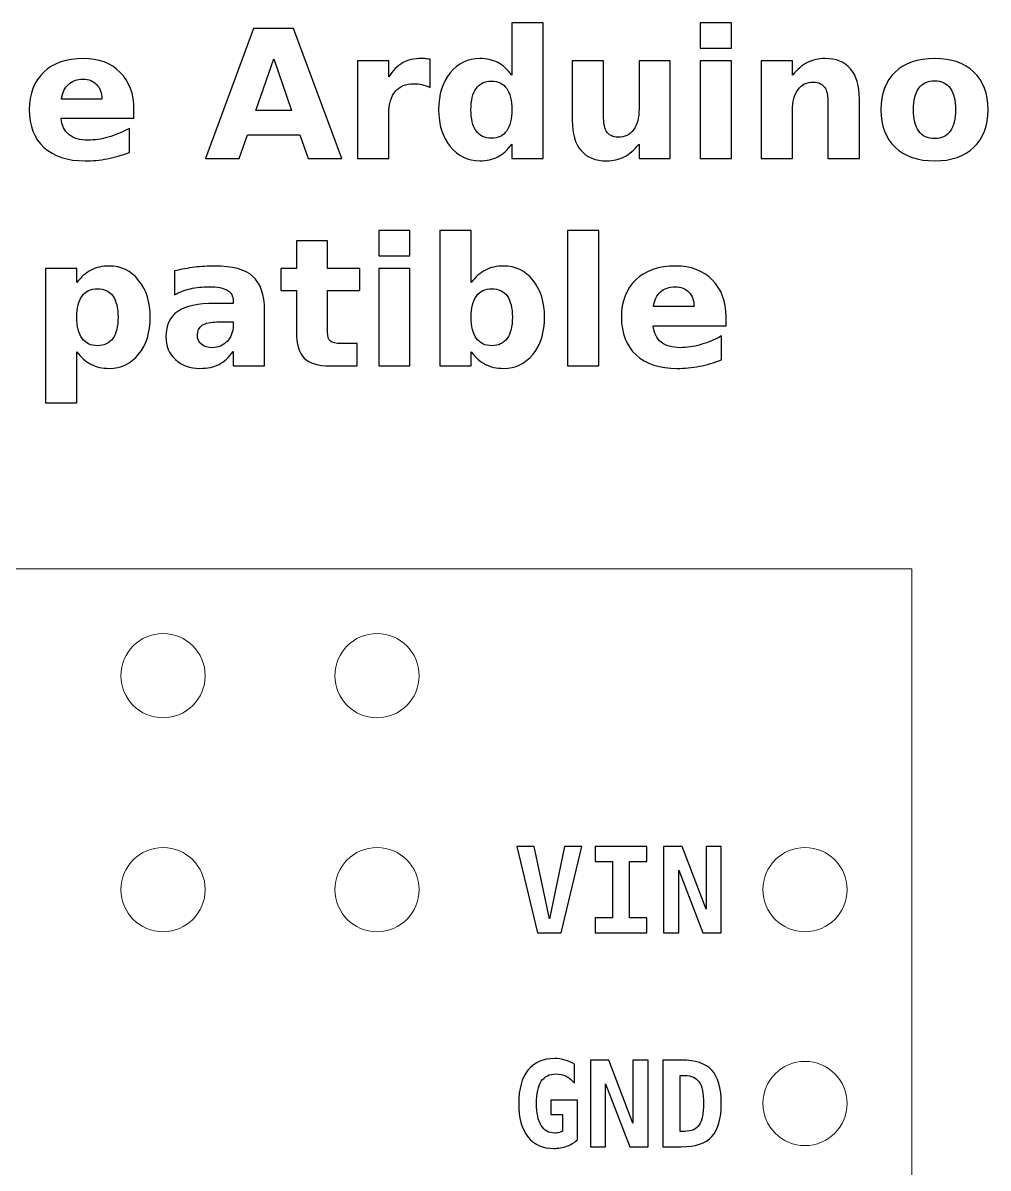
# Model space of a CAD drawing. Header units: centimetres. Extents: x -11.47 to -9.52, y -17.21 to -11.84.
# Drawn here: x -10.666 to -9.521, y -13.203 to -11.843 of the extents above; entities that cross this region are included whole.
import ezdxf

# ---------------------------------------------------------------- set-up
doc = ezdxf.new("R2010")
doc.units = ezdxf.units.CM
doc.header["$MEASUREMENT"] = 0
doc.layers.add('Layer 1', color=7, linetype='Continuous')

msp = doc.modelspace()

# ---------------------------------------------------------------- linework, layer by layer
at = {"layer": 'Layer 1', "color": 250}
for points, knots in [([(-10.08588, -11.90491), (-10.08588, -11.90491), (-10.08588, -11.84286), (-10.08588, -11.84286), (-10.08588, -11.84286), (-10.08588, -11.84286), (-10.04866, -11.84286), (-10.04866, -11.84286), (-10.04866, -11.84286), (-10.04866, -11.84286), (-10.04866, -12.00369), (-10.04866, -12.00369), (-10.04866, -12.00369), (-10.04866, -12.00369), (-10.08588, -12.00369), (-10.08588, -12.00369), (-10.08588, -12.00369), (-10.08588, -12.00369), (-10.08588, -11.98693), (-10.08588, -11.98693), (-10.08588, -11.98693), (-10.09096, -11.99378), (-10.0966, -11.99875), (-10.10271, -12.00193), (-10.10271, -12.00193), (-10.10884, -12.0051), (-10.11594, -12.00669), (-10.12401, -12.00669), (-10.12401, -12.00669), (-10.13827, -12.00669), (-10.14998, -12.00101), (-10.15912, -11.98968), (-10.15912, -11.98968), (-10.16829, -11.97836), (-10.17287, -11.96375), (-10.17287, -11.9459), (-10.17287, -11.9459), (-10.17287, -11.92809), (-10.16829, -11.91348), (-10.15912, -11.90216), (-10.15912, -11.90216), (-10.14998, -11.89083), (-10.13827, -11.88515), (-10.12401, -11.88515), (-10.12401, -11.88515), (-10.11601, -11.88515), (-10.10895, -11.88674), (-10.10278, -11.88995), (-10.10278, -11.88995), (-10.0966, -11.89316), (-10.09096, -11.89814), (-10.08588, -11.90491)], [0, 0, 0, 0, 0.0769231, 0.0769231, 0.0769231, 0.0769231, 0.1538462, 0.1538462, 0.1538462, 0.1538462, 0.2307692, 0.2307692, 0.2307692, 0.2307692, 0.3076923, 0.3076923, 0.3076923, 0.3076923, 0.3846154, 0.3846154, 0.3846154, 0.3846154, 0.4615385, 0.4615385, 0.4615385, 0.4615385, 0.5384615, 0.5384615, 0.5384615, 0.5384615, 0.6153846, 0.6153846, 0.6153846, 0.6153846, 0.6923077, 0.6923077, 0.6923077, 0.6923077, 0.7692308, 0.7692308, 0.7692308, 0.7692308, 0.8461538, 0.8461538, 0.8461538, 0.8461538, 0.9230769, 0.9230769, 0.9230769, 0.9230769, 1, 1, 1, 1]), ([(-9.86243, -11.84286), (-9.86243, -11.84286), (-9.82542, -11.84286), (-9.82542, -11.84286), (-9.82542, -11.84286), (-9.82542, -11.84286), (-9.82542, -11.87305), (-9.82542, -11.87305), (-9.82542, -11.87305), (-9.82542, -11.87305), (-9.86243, -11.87305), (-9.86243, -11.87305), (-9.86243, -11.87305), (-9.86243, -11.87305), (-9.86243, -11.84286), (-9.86243, -11.84286)], [0, 0, 0, 0, 0.25, 0.25, 0.25, 0.25, 0.5, 0.5, 0.5, 0.5, 0.75, 0.75, 0.75, 0.75, 1, 1, 1, 1]), ([(-10.33755, -11.97561), (-10.33755, -11.97561), (-10.39978, -11.97561), (-10.39978, -11.97561), (-10.39978, -11.97561), (-10.39978, -11.97561), (-10.40959, -12.00369), (-10.40959, -12.00369), (-10.40959, -12.00369), (-10.40959, -12.00369), (-10.4496, -12.00369), (-10.4496, -12.00369), (-10.4496, -12.00369), (-10.4496, -12.00369), (-10.39245, -11.84938), (-10.39245, -11.84938), (-10.39245, -11.84938), (-10.39245, -11.84938), (-10.345, -11.84938), (-10.345, -11.84938), (-10.345, -11.84938), (-10.345, -11.84938), (-10.28785, -12.00369), (-10.28785, -12.00369), (-10.28785, -12.00369), (-10.28785, -12.00369), (-10.32785, -12.00369), (-10.32785, -12.00369), (-10.32785, -12.00369), (-10.32785, -12.00369), (-10.33755, -11.97561), (-10.33755, -11.97561)], [0, 0, 0, 0, 0.125, 0.125, 0.125, 0.125, 0.25, 0.25, 0.25, 0.25, 0.375, 0.375, 0.375, 0.375, 0.5, 0.5, 0.5, 0.5, 0.625, 0.625, 0.625, 0.625, 0.75, 0.75, 0.75, 0.75, 0.875, 0.875, 0.875, 0.875, 1, 1, 1, 1]), ([(-10.53455, -11.94552), (-10.53455, -11.94552), (-10.53455, -11.95606), (-10.53455, -11.95606), (-10.53455, -11.95606), (-10.53455, -11.95606), (-10.62106, -11.95606), (-10.62106, -11.95606), (-10.62106, -11.95606), (-10.62017, -11.96474), (-10.61703, -11.97123), (-10.61164, -11.97557), (-10.61164, -11.97557), (-10.60627, -11.97991), (-10.59876, -11.9821), (-10.58913, -11.9821), (-10.58913, -11.9821), (-10.58133, -11.9821), (-10.57336, -11.98094), (-10.56517, -11.97864), (-10.56517, -11.97864), (-10.55703, -11.97631), (-10.54863, -11.97282), (-10.54002, -11.96813), (-10.54002, -11.96813), (-10.54002, -11.96813), (-10.54002, -11.99667), (-10.54002, -11.99667), (-10.54002, -11.99667), (-10.54877, -11.99999), (-10.55752, -12.00246), (-10.56627, -12.00415), (-10.56627, -12.00415), (-10.57502, -12.00584), (-10.58377, -12.00669), (-10.59252, -12.00669), (-10.59252, -12.00669), (-10.61347, -12.00669), (-10.62973, -12.00136), (-10.64134, -11.99071), (-10.64134, -11.99071), (-10.65295, -11.98009), (-10.65877, -11.96513), (-10.65877, -11.9459), (-10.65877, -11.9459), (-10.65877, -11.92703), (-10.65305, -11.91221), (-10.64166, -11.90138), (-10.64166, -11.90138), (-10.63026, -11.89055), (-10.61456, -11.88515), (-10.5946, -11.88515), (-10.5946, -11.88515), (-10.57639, -11.88515), (-10.56186, -11.89062), (-10.55092, -11.90159), (-10.55092, -11.90159), (-10.54002, -11.91257), (-10.53455, -11.92721), (-10.53455, -11.94552)], [0, 0, 0, 0, 0.0666667, 0.0666667, 0.0666667, 0.0666667, 0.1333333, 0.1333333, 0.1333333, 0.1333333, 0.2, 0.2, 0.2, 0.2, 0.2666667, 0.2666667, 0.2666667, 0.2666667, 0.3333333, 0.3333333, 0.3333333, 0.3333333, 0.4, 0.4, 0.4, 0.4, 0.4666667, 0.4666667, 0.4666667, 0.4666667, 0.5333333, 0.5333333, 0.5333333, 0.5333333, 0.6, 0.6, 0.6, 0.6, 0.6666667, 0.6666667, 0.6666667, 0.6666667, 0.7333333, 0.7333333, 0.7333333, 0.7333333, 0.8, 0.8, 0.8, 0.8, 0.8666667, 0.8666667, 0.8666667, 0.8666667, 0.9333333, 0.9333333, 0.9333333, 0.9333333, 1, 1, 1, 1]), ([(-10.38987, -11.94696), (-10.38987, -11.94696), (-10.34757, -11.94696), (-10.34757, -11.94696), (-10.34757, -11.94696), (-10.34757, -11.94696), (-10.36867, -11.88558), (-10.36867, -11.88558), (-10.36867, -11.88558), (-10.36867, -11.88558), (-10.38987, -11.94696), (-10.38987, -11.94696)], [0, 0, 0, 0, 0.3333333, 0.3333333, 0.3333333, 0.3333333, 0.6666667, 0.6666667, 0.6666667, 0.6666667, 1, 1, 1, 1]), ([(-10.183, -11.91948), (-10.18625, -11.91796), (-10.18946, -11.91683), (-10.19267, -11.91613), (-10.19267, -11.91613), (-10.19588, -11.91539), (-10.19909, -11.91504), (-10.20233, -11.91504), (-10.20233, -11.91504), (-10.21186, -11.91504), (-10.21916, -11.91807), (-10.22431, -11.92417), (-10.22431, -11.92417), (-10.22943, -11.93028), (-10.232, -11.93902), (-10.232, -11.95038), (-10.232, -11.95038), (-10.232, -11.95038), (-10.232, -12.00369), (-10.232, -12.00369), (-10.232, -12.00369), (-10.232, -12.00369), (-10.26901, -12.00369), (-10.26901, -12.00369), (-10.26901, -12.00369), (-10.26901, -12.00369), (-10.26901, -11.88794), (-10.26901, -11.88794), (-10.26901, -11.88794), (-10.26901, -11.88794), (-10.232, -11.88794), (-10.232, -11.88794), (-10.232, -11.88794), (-10.232, -11.88794), (-10.232, -11.90696), (-10.232, -11.90696), (-10.232, -11.90696), (-10.22724, -11.89937), (-10.22177, -11.89387), (-10.21563, -11.89038), (-10.21563, -11.89038), (-10.20946, -11.88688), (-10.20205, -11.88515), (-10.19344, -11.88515), (-10.19344, -11.88515), (-10.19221, -11.88515), (-10.19087, -11.88519), (-10.18942, -11.8853), (-10.18942, -11.8853), (-10.18798, -11.8854), (-10.18586, -11.88565), (-10.18311, -11.88597), (-10.18311, -11.88597), (-10.18311, -11.88597), (-10.183, -11.91948), (-10.183, -11.91948)], [0, 0, 0, 0, 0.0714286, 0.0714286, 0.0714286, 0.0714286, 0.1428571, 0.1428571, 0.1428571, 0.1428571, 0.2142857, 0.2142857, 0.2142857, 0.2142857, 0.2857143, 0.2857143, 0.2857143, 0.2857143, 0.3571429, 0.3571429, 0.3571429, 0.3571429, 0.4285714, 0.4285714, 0.4285714, 0.4285714, 0.5, 0.5, 0.5, 0.5, 0.5714286, 0.5714286, 0.5714286, 0.5714286, 0.6428571, 0.6428571, 0.6428571, 0.6428571, 0.7142857, 0.7142857, 0.7142857, 0.7142857, 0.7857143, 0.7857143, 0.7857143, 0.7857143, 0.8571429, 0.8571429, 0.8571429, 0.8571429, 0.9285714, 0.9285714, 0.9285714, 0.9285714, 1, 1, 1, 1]), ([(-10.01433, -11.95864), (-10.01433, -11.95864), (-10.01433, -11.88794), (-10.01433, -11.88794), (-10.01433, -11.88794), (-10.01433, -11.88794), (-9.97712, -11.88794), (-9.97712, -11.88794), (-9.97712, -11.88794), (-9.97712, -11.88794), (-9.97712, -11.89951), (-9.97712, -11.89951), (-9.97712, -11.89951), (-9.97712, -11.90579), (-9.97715, -11.91366), (-9.97722, -11.92311), (-9.97722, -11.92311), (-9.97729, -11.9326), (-9.97733, -11.93892), (-9.97733, -11.94209), (-9.97733, -11.94209), (-9.97733, -11.95141), (-9.97708, -11.95811), (-9.97659, -11.9622), (-9.97659, -11.9622), (-9.97613, -11.96629), (-9.97528, -11.96926), (-9.97412, -11.97113), (-9.97412, -11.97113), (-9.9726, -11.97356), (-9.97062, -11.9754), (-9.96819, -11.9767), (-9.96819, -11.9767), (-9.96572, -11.97801), (-9.96293, -11.97868), (-9.95976, -11.97868), (-9.95976, -11.97868), (-9.95203, -11.97868), (-9.94597, -11.97571), (-9.94156, -11.96979), (-9.94156, -11.96979), (-9.93715, -11.96386), (-9.93496, -11.95564), (-9.93496, -11.94509), (-9.93496, -11.94509), (-9.93496, -11.94509), (-9.93496, -11.88794), (-9.93496, -11.88794), (-9.93496, -11.88794), (-9.93496, -11.88794), (-9.89795, -11.88794), (-9.89795, -11.88794), (-9.89795, -11.88794), (-9.89795, -11.88794), (-9.89795, -12.00369), (-9.89795, -12.00369), (-9.89795, -12.00369), (-9.89795, -12.00369), (-9.93496, -12.00369), (-9.93496, -12.00369), (-9.93496, -12.00369), (-9.93496, -12.00369), (-9.93496, -11.98693), (-9.93496, -11.98693), (-9.93496, -11.98693), (-9.94053, -11.99371), (-9.94646, -11.99868), (-9.95267, -12.00189), (-9.95267, -12.00189), (-9.95891, -12.0051), (-9.96579, -12.00669), (-9.97331, -12.00669), (-9.97331, -12.00669), (-9.98668, -12.00669), (-9.99684, -12.0026), (-10.00386, -11.99438), (-10.00386, -11.99438), (-10.01084, -11.98619), (-10.01433, -11.97427), (-10.01433, -11.95864)], [0, 0, 0, 0, 0.05, 0.05, 0.05, 0.05, 0.1, 0.1, 0.1, 0.1, 0.15, 0.15, 0.15, 0.15, 0.2, 0.2, 0.2, 0.2, 0.25, 0.25, 0.25, 0.25, 0.3, 0.3, 0.3, 0.3, 0.35, 0.35, 0.35, 0.35, 0.4, 0.4, 0.4, 0.4, 0.45, 0.45, 0.45, 0.45, 0.5, 0.5, 0.5, 0.5, 0.55, 0.55, 0.55, 0.55, 0.6, 0.6, 0.6, 0.6, 0.65, 0.65, 0.65, 0.65, 0.7, 0.7, 0.7, 0.7, 0.75, 0.75, 0.75, 0.75, 0.8, 0.8, 0.8, 0.8, 0.85, 0.85, 0.85, 0.85, 0.9, 0.9, 0.9, 0.9, 0.95, 0.95, 0.95, 0.95, 1, 1, 1, 1]), ([(-9.86243, -11.88794), (-9.86243, -11.88794), (-9.82542, -11.88794), (-9.82542, -11.88794), (-9.82542, -11.88794), (-9.82542, -11.88794), (-9.82542, -12.00369), (-9.82542, -12.00369), (-9.82542, -12.00369), (-9.82542, -12.00369), (-9.86243, -12.00369), (-9.86243, -12.00369), (-9.86243, -12.00369), (-9.86243, -12.00369), (-9.86243, -11.88794), (-9.86243, -11.88794)], [0, 0, 0, 0, 0.25, 0.25, 0.25, 0.25, 0.5, 0.5, 0.5, 0.5, 0.75, 0.75, 0.75, 0.75, 1, 1, 1, 1]), ([(-9.67348, -11.9332), (-9.67348, -11.9332), (-9.67348, -12.00369), (-9.67348, -12.00369), (-9.67348, -12.00369), (-9.67348, -12.00369), (-9.7107, -12.00369), (-9.7107, -12.00369), (-9.7107, -12.00369), (-9.7107, -12.00369), (-9.7107, -11.99222), (-9.7107, -11.99222), (-9.7107, -11.99222), (-9.7107, -11.99222), (-9.7107, -11.94975), (-9.7107, -11.94975), (-9.7107, -11.94975), (-9.7107, -11.93977), (-9.71091, -11.93285), (-9.71137, -11.92908), (-9.71137, -11.92908), (-9.71182, -11.9253), (-9.7126, -11.92251), (-9.71369, -11.92072), (-9.71369, -11.92072), (-9.71514, -11.91828), (-9.71712, -11.91641), (-9.71959, -11.91507), (-9.71959, -11.91507), (-9.72205, -11.91373), (-9.72488, -11.91306), (-9.72805, -11.91306), (-9.72805, -11.91306), (-9.73578, -11.91306), (-9.74185, -11.91602), (-9.74626, -11.92199), (-9.74626, -11.92199), (-9.75067, -11.92795), (-9.75285, -11.9362), (-9.75285, -11.94675), (-9.75285, -11.94675), (-9.75285, -11.94675), (-9.75285, -12.00369), (-9.75285, -12.00369), (-9.75285, -12.00369), (-9.75285, -12.00369), (-9.78986, -12.00369), (-9.78986, -12.00369), (-9.78986, -12.00369), (-9.78986, -12.00369), (-9.78986, -11.88794), (-9.78986, -11.88794), (-9.78986, -11.88794), (-9.78986, -11.88794), (-9.75285, -11.88794), (-9.75285, -11.88794), (-9.75285, -11.88794), (-9.75285, -11.88794), (-9.75285, -11.90491), (-9.75285, -11.90491), (-9.75285, -11.90491), (-9.74728, -11.89814), (-9.74135, -11.89316), (-9.73507, -11.88995), (-9.73507, -11.88995), (-9.72879, -11.88674), (-9.72188, -11.88515), (-9.71429, -11.88515), (-9.71429, -11.88515), (-9.70092, -11.88515), (-9.6908, -11.88925), (-9.68385, -11.89747), (-9.68385, -11.89747), (-9.67693, -11.90565), (-9.67348, -11.91758), (-9.67348, -11.9332)], [0, 0, 0, 0, 0.0526316, 0.0526316, 0.0526316, 0.0526316, 0.1052632, 0.1052632, 0.1052632, 0.1052632, 0.1578947, 0.1578947, 0.1578947, 0.1578947, 0.2105263, 0.2105263, 0.2105263, 0.2105263, 0.2631579, 0.2631579, 0.2631579, 0.2631579, 0.3157895, 0.3157895, 0.3157895, 0.3157895, 0.3684211, 0.3684211, 0.3684211, 0.3684211, 0.4210526, 0.4210526, 0.4210526, 0.4210526, 0.4736842, 0.4736842, 0.4736842, 0.4736842, 0.5263158, 0.5263158, 0.5263158, 0.5263158, 0.5789474, 0.5789474, 0.5789474, 0.5789474, 0.6315789, 0.6315789, 0.6315789, 0.6315789, 0.6842105, 0.6842105, 0.6842105, 0.6842105, 0.7368421, 0.7368421, 0.7368421, 0.7368421, 0.7894737, 0.7894737, 0.7894737, 0.7894737, 0.8421053, 0.8421053, 0.8421053, 0.8421053, 0.8947368, 0.8947368, 0.8947368, 0.8947368, 0.9473684, 0.9473684, 0.9473684, 0.9473684, 1, 1, 1, 1]), ([(-9.58412, -11.88515), (-9.56419, -11.88515), (-9.54863, -11.89052), (-9.53745, -11.90128), (-9.53745, -11.90128), (-9.52626, -11.91204), (-9.52065, -11.92689), (-9.52065, -11.9459), (-9.52065, -11.9459), (-9.52065, -11.96495), (-9.52626, -11.97981), (-9.53745, -11.99057), (-9.53745, -11.99057), (-9.54863, -12.00133), (-9.56419, -12.00669), (-9.58412, -12.00669), (-9.58412, -12.00669), (-9.60409, -12.00669), (-9.61972, -12.00133), (-9.63097, -11.99057), (-9.63097, -11.99057), (-9.64222, -11.97981), (-9.64787, -11.96495), (-9.64787, -11.9459), (-9.64787, -11.9459), (-9.64787, -11.92689), (-9.64222, -11.91204), (-9.63097, -11.90128), (-9.63097, -11.90128), (-9.61972, -11.89052), (-9.60409, -11.88515), (-9.58412, -11.88515)], [0, 0, 0, 0, 0.125, 0.125, 0.125, 0.125, 0.25, 0.25, 0.25, 0.25, 0.375, 0.375, 0.375, 0.375, 0.5, 0.5, 0.5, 0.5, 0.625, 0.625, 0.625, 0.625, 0.75, 0.75, 0.75, 0.75, 0.875, 0.875, 0.875, 0.875, 1, 1, 1, 1]), ([(-10.57258, -11.93324), (-10.57258, -11.92618), (-10.57463, -11.92054), (-10.57872, -11.9162), (-10.57872, -11.9162), (-10.58285, -11.9119), (-10.58818, -11.90974), (-10.59481, -11.90974), (-10.59481, -11.90974), (-10.60197, -11.90974), (-10.60779, -11.91175), (-10.61227, -11.91581), (-10.61227, -11.91581), (-10.61675, -11.91983), (-10.61954, -11.92565), (-10.62063, -11.93324), (-10.62063, -11.93324), (-10.62063, -11.93324), (-10.57258, -11.93324), (-10.57258, -11.93324)], [0, 0, 0, 0, 0.2, 0.2, 0.2, 0.2, 0.4, 0.4, 0.4, 0.4, 0.6, 0.6, 0.6, 0.6, 0.8, 0.8, 0.8, 0.8, 1, 1, 1, 1]), ([(-9.58412, -11.91161), (-9.5923, -11.91161), (-9.59855, -11.91454), (-9.60285, -11.92043), (-9.60285, -11.92043), (-9.60716, -11.92632), (-9.60931, -11.93483), (-9.60931, -11.9459), (-9.60931, -11.9459), (-9.60931, -11.95702), (-9.60716, -11.96552), (-9.60285, -11.97141), (-9.60285, -11.97141), (-9.59855, -11.9773), (-9.5923, -11.98023), (-9.58412, -11.98023), (-9.58412, -11.98023), (-9.57604, -11.98023), (-9.5699, -11.9773), (-9.56563, -11.97141), (-9.56563, -11.97141), (-9.56137, -11.96552), (-9.55921, -11.95702), (-9.55921, -11.9459), (-9.55921, -11.9459), (-9.55921, -11.93483), (-9.56137, -11.92632), (-9.56563, -11.92043), (-9.56563, -11.92043), (-9.5699, -11.91454), (-9.57604, -11.91161), (-9.58412, -11.91161)], [0, 0, 0, 0, 0.125, 0.125, 0.125, 0.125, 0.25, 0.25, 0.25, 0.25, 0.375, 0.375, 0.375, 0.375, 0.5, 0.5, 0.5, 0.5, 0.625, 0.625, 0.625, 0.625, 0.75, 0.75, 0.75, 0.75, 0.875, 0.875, 0.875, 0.875, 1, 1, 1, 1]), ([(-10.11026, -11.97981), (-10.10232, -11.97981), (-10.09629, -11.97691), (-10.09212, -11.97113), (-10.09212, -11.97113), (-10.08796, -11.96534), (-10.08588, -11.95695), (-10.08588, -11.9459), (-10.08588, -11.9459), (-10.08588, -11.9349), (-10.08796, -11.9265), (-10.09212, -11.92072), (-10.09212, -11.92072), (-10.09629, -11.91493), (-10.10232, -11.91204), (-10.11026, -11.91204), (-10.11026, -11.91204), (-10.11809, -11.91204), (-10.12412, -11.91493), (-10.12828, -11.92072), (-10.12828, -11.92072), (-10.13245, -11.9265), (-10.13453, -11.9349), (-10.13453, -11.9459), (-10.13453, -11.9459), (-10.13453, -11.95695), (-10.13245, -11.96534), (-10.12828, -11.97113), (-10.12828, -11.97113), (-10.12412, -11.97691), (-10.11809, -11.97981), (-10.11026, -11.97981)], [0, 0, 0, 0, 0.125, 0.125, 0.125, 0.125, 0.25, 0.25, 0.25, 0.25, 0.375, 0.375, 0.375, 0.375, 0.5, 0.5, 0.5, 0.5, 0.625, 0.625, 0.625, 0.625, 0.75, 0.75, 0.75, 0.75, 0.875, 0.875, 0.875, 0.875, 1, 1, 1, 1]), ([(-10.30464, -12.10145), (-10.30464, -12.10145), (-10.30464, -12.13433), (-10.30464, -12.13433), (-10.30464, -12.13433), (-10.30464, -12.13433), (-10.2665, -12.13433), (-10.2665, -12.13433), (-10.2665, -12.13433), (-10.2665, -12.13433), (-10.2665, -12.16079), (-10.2665, -12.16079), (-10.2665, -12.16079), (-10.2665, -12.16079), (-10.30464, -12.16079), (-10.30464, -12.16079), (-10.30464, -12.16079), (-10.30464, -12.16079), (-10.30464, -12.20986), (-10.30464, -12.20986), (-10.30464, -12.20986), (-10.30464, -12.21526), (-10.30358, -12.21889), (-10.30143, -12.22076), (-10.30143, -12.22076), (-10.29931, -12.22267), (-10.29508, -12.22362), (-10.28873, -12.22362), (-10.28873, -12.22362), (-10.28873, -12.22362), (-10.26972, -12.22362), (-10.26972, -12.22362), (-10.26972, -12.22362), (-10.26972, -12.22362), (-10.26972, -12.25008), (-10.26972, -12.25008), (-10.26972, -12.25008), (-10.26972, -12.25008), (-10.30143, -12.25008), (-10.30143, -12.25008), (-10.30143, -12.25008), (-10.31604, -12.25008), (-10.32641, -12.24705), (-10.33251, -12.24094), (-10.33251, -12.24094), (-10.33861, -12.23484), (-10.34165, -12.22447), (-10.34165, -12.20986), (-10.34165, -12.20986), (-10.34165, -12.20986), (-10.34165, -12.16079), (-10.34165, -12.16079), (-10.34165, -12.16079), (-10.34165, -12.16079), (-10.36003, -12.16079), (-10.36003, -12.16079), (-10.36003, -12.16079), (-10.36003, -12.16079), (-10.36003, -12.13433), (-10.36003, -12.13433), (-10.36003, -12.13433), (-10.36003, -12.13433), (-10.34165, -12.13433), (-10.34165, -12.13433), (-10.34165, -12.13433), (-10.34165, -12.13433), (-10.34165, -12.10145), (-10.34165, -12.10145), (-10.34165, -12.10145), (-10.34165, -12.10145), (-10.30464, -12.10145), (-10.30464, -12.10145)], [0, 0, 0, 0, 0.0555556, 0.0555556, 0.0555556, 0.0555556, 0.1111111, 0.1111111, 0.1111111, 0.1111111, 0.1666667, 0.1666667, 0.1666667, 0.1666667, 0.2222222, 0.2222222, 0.2222222, 0.2222222, 0.2777778, 0.2777778, 0.2777778, 0.2777778, 0.3333333, 0.3333333, 0.3333333, 0.3333333, 0.3888889, 0.3888889, 0.3888889, 0.3888889, 0.4444444, 0.4444444, 0.4444444, 0.4444444, 0.5, 0.5, 0.5, 0.5, 0.5555556, 0.5555556, 0.5555556, 0.5555556, 0.6111111, 0.6111111, 0.6111111, 0.6111111, 0.6666667, 0.6666667, 0.6666667, 0.6666667, 0.7222222, 0.7222222, 0.7222222, 0.7222222, 0.7777778, 0.7777778, 0.7777778, 0.7777778, 0.8333333, 0.8333333, 0.8333333, 0.8333333, 0.8888889, 0.8888889, 0.8888889, 0.8888889, 0.9444444, 0.9444444, 0.9444444, 0.9444444, 1, 1, 1, 1]), ([(-10.24389, -12.08925), (-10.24389, -12.08925), (-10.20688, -12.08925), (-10.20688, -12.08925), (-10.20688, -12.08925), (-10.20688, -12.08925), (-10.20688, -12.11944), (-10.20688, -12.11944), (-10.20688, -12.11944), (-10.20688, -12.11944), (-10.24389, -12.11944), (-10.24389, -12.11944), (-10.24389, -12.11944), (-10.24389, -12.11944), (-10.24389, -12.08925), (-10.24389, -12.08925)], [0, 0, 0, 0, 0.25, 0.25, 0.25, 0.25, 0.5, 0.5, 0.5, 0.5, 0.75, 0.75, 0.75, 0.75, 1, 1, 1, 1]), ([(-10.13431, -12.1513), (-10.12923, -12.14453), (-10.12355, -12.13955), (-10.11738, -12.13634), (-10.11738, -12.13634), (-10.11117, -12.13313), (-10.10404, -12.13154), (-10.09597, -12.13154), (-10.09597, -12.13154), (-10.08171, -12.13154), (-10.07, -12.13722), (-10.06086, -12.14855), (-10.06086, -12.14855), (-10.05169, -12.15987), (-10.0471, -12.17448), (-10.0471, -12.19229), (-10.0471, -12.19229), (-10.0471, -12.21014), (-10.05169, -12.22475), (-10.06086, -12.23607), (-10.06086, -12.23607), (-10.07, -12.2474), (-10.08171, -12.25308), (-10.09597, -12.25308), (-10.09597, -12.25308), (-10.10404, -12.25308), (-10.11117, -12.25149), (-10.11738, -12.24828), (-10.11738, -12.24828), (-10.12355, -12.24507), (-10.12923, -12.2401), (-10.13431, -12.23332), (-10.13431, -12.23332), (-10.13431, -12.23332), (-10.13431, -12.25008), (-10.13431, -12.25008), (-10.13431, -12.25008), (-10.13431, -12.25008), (-10.17132, -12.25008), (-10.17132, -12.25008), (-10.17132, -12.25008), (-10.17132, -12.25008), (-10.17132, -12.08925), (-10.17132, -12.08925), (-10.17132, -12.08925), (-10.17132, -12.08925), (-10.13431, -12.08925), (-10.13431, -12.08925), (-10.13431, -12.08925), (-10.13431, -12.08925), (-10.13431, -12.1513), (-10.13431, -12.1513)], [0, 0, 0, 0, 0.0769231, 0.0769231, 0.0769231, 0.0769231, 0.1538462, 0.1538462, 0.1538462, 0.1538462, 0.2307692, 0.2307692, 0.2307692, 0.2307692, 0.3076923, 0.3076923, 0.3076923, 0.3076923, 0.3846154, 0.3846154, 0.3846154, 0.3846154, 0.4615385, 0.4615385, 0.4615385, 0.4615385, 0.5384615, 0.5384615, 0.5384615, 0.5384615, 0.6153846, 0.6153846, 0.6153846, 0.6153846, 0.6923077, 0.6923077, 0.6923077, 0.6923077, 0.7692308, 0.7692308, 0.7692308, 0.7692308, 0.8461538, 0.8461538, 0.8461538, 0.8461538, 0.9230769, 0.9230769, 0.9230769, 0.9230769, 1, 1, 1, 1]), ([(-10.0198, -12.08925), (-10.0198, -12.08925), (-9.98279, -12.08925), (-9.98279, -12.08925), (-9.98279, -12.08925), (-9.98279, -12.08925), (-9.98279, -12.25008), (-9.98279, -12.25008), (-9.98279, -12.25008), (-9.98279, -12.25008), (-10.0198, -12.25008), (-10.0198, -12.25008), (-10.0198, -12.25008), (-10.0198, -12.25008), (-10.0198, -12.08925), (-10.0198, -12.08925)], [0, 0, 0, 0, 0.25, 0.25, 0.25, 0.25, 0.5, 0.5, 0.5, 0.5, 0.75, 0.75, 0.75, 0.75, 1, 1, 1, 1]), ([(-10.60242, -12.23332), (-10.60242, -12.23332), (-10.60242, -12.29411), (-10.60242, -12.29411), (-10.60242, -12.29411), (-10.60242, -12.29411), (-10.63943, -12.29411), (-10.63943, -12.29411), (-10.63943, -12.29411), (-10.63943, -12.29411), (-10.63943, -12.13433), (-10.63943, -12.13433), (-10.63943, -12.13433), (-10.63943, -12.13433), (-10.60242, -12.13433), (-10.60242, -12.13433), (-10.60242, -12.13433), (-10.60242, -12.13433), (-10.60242, -12.1513), (-10.60242, -12.1513), (-10.60242, -12.1513), (-10.59734, -12.14453), (-10.59166, -12.13955), (-10.58549, -12.13634), (-10.58549, -12.13634), (-10.57928, -12.13313), (-10.57215, -12.13154), (-10.56408, -12.13154), (-10.56408, -12.13154), (-10.54982, -12.13154), (-10.53811, -12.13722), (-10.52897, -12.14855), (-10.52897, -12.14855), (-10.5198, -12.15987), (-10.51521, -12.17448), (-10.51521, -12.19229), (-10.51521, -12.19229), (-10.51521, -12.21014), (-10.5198, -12.22475), (-10.52897, -12.23607), (-10.52897, -12.23607), (-10.53811, -12.2474), (-10.54982, -12.25308), (-10.56408, -12.25308), (-10.56408, -12.25308), (-10.57215, -12.25308), (-10.57928, -12.25149), (-10.58549, -12.24828), (-10.58549, -12.24828), (-10.59166, -12.24507), (-10.59734, -12.2401), (-10.60242, -12.23332)], [0, 0, 0, 0, 0.0769231, 0.0769231, 0.0769231, 0.0769231, 0.1538462, 0.1538462, 0.1538462, 0.1538462, 0.2307692, 0.2307692, 0.2307692, 0.2307692, 0.3076923, 0.3076923, 0.3076923, 0.3076923, 0.3846154, 0.3846154, 0.3846154, 0.3846154, 0.4615385, 0.4615385, 0.4615385, 0.4615385, 0.5384615, 0.5384615, 0.5384615, 0.5384615, 0.6153846, 0.6153846, 0.6153846, 0.6153846, 0.6923077, 0.6923077, 0.6923077, 0.6923077, 0.7692308, 0.7692308, 0.7692308, 0.7692308, 0.8461538, 0.8461538, 0.8461538, 0.8461538, 0.9230769, 0.9230769, 0.9230769, 0.9230769, 1, 1, 1, 1]), ([(-10.3795, -12.184), (-10.3795, -12.184), (-10.3795, -12.25008), (-10.3795, -12.25008), (-10.3795, -12.25008), (-10.3795, -12.25008), (-10.41682, -12.25008), (-10.41682, -12.25008), (-10.41682, -12.25008), (-10.41682, -12.25008), (-10.41682, -12.23293), (-10.41682, -12.23293), (-10.41682, -12.23293), (-10.4218, -12.23996), (-10.42737, -12.24507), (-10.43355, -12.24828), (-10.43355, -12.24828), (-10.43975, -12.25149), (-10.4473, -12.25308), (-10.45619, -12.25308), (-10.45619, -12.25308), (-10.46819, -12.25308), (-10.47789, -12.24959), (-10.48537, -12.2426), (-10.48537, -12.2426), (-10.49285, -12.23558), (-10.49659, -12.22651), (-10.49659, -12.21533), (-10.49659, -12.21533), (-10.49659, -12.20178), (-10.49193, -12.1918), (-10.48258, -12.18549), (-10.48258, -12.18549), (-10.47323, -12.17914), (-10.45859, -12.17596), (-10.43863, -12.17596), (-10.43863, -12.17596), (-10.43863, -12.17596), (-10.41682, -12.17596), (-10.41682, -12.17596), (-10.41682, -12.17596), (-10.41682, -12.17596), (-10.41682, -12.17307), (-10.41682, -12.17307), (-10.41682, -12.17307), (-10.41682, -12.16721), (-10.41912, -12.16294), (-10.42374, -12.16023), (-10.42374, -12.16023), (-10.42836, -12.15751), (-10.43556, -12.15613), (-10.44533, -12.15613), (-10.44533, -12.15613), (-10.45327, -12.15613), (-10.46064, -12.15691), (-10.46745, -12.1585), (-10.46745, -12.1585), (-10.47426, -12.16008), (-10.48061, -12.16248), (-10.48646, -12.16566), (-10.48646, -12.16566), (-10.48646, -12.16566), (-10.48646, -12.13744), (-10.48646, -12.13744), (-10.48646, -12.13744), (-10.47853, -12.1355), (-10.47059, -12.13405), (-10.46258, -12.13303), (-10.46258, -12.13303), (-10.45461, -12.13204), (-10.4466, -12.13154), (-10.43863, -12.13154), (-10.43863, -12.13154), (-10.41774, -12.13154), (-10.40268, -12.13567), (-10.3934, -12.14389), (-10.3934, -12.14389), (-10.38412, -12.15211), (-10.3795, -12.16548), (-10.3795, -12.184)], [0, 0, 0, 0, 0.05, 0.05, 0.05, 0.05, 0.1, 0.1, 0.1, 0.1, 0.15, 0.15, 0.15, 0.15, 0.2, 0.2, 0.2, 0.2, 0.25, 0.25, 0.25, 0.25, 0.3, 0.3, 0.3, 0.3, 0.35, 0.35, 0.35, 0.35, 0.4, 0.4, 0.4, 0.4, 0.45, 0.45, 0.45, 0.45, 0.5, 0.5, 0.5, 0.5, 0.55, 0.55, 0.55, 0.55, 0.6, 0.6, 0.6, 0.6, 0.65, 0.65, 0.65, 0.65, 0.7, 0.7, 0.7, 0.7, 0.75, 0.75, 0.75, 0.75, 0.8, 0.8, 0.8, 0.8, 0.85, 0.85, 0.85, 0.85, 0.9, 0.9, 0.9, 0.9, 0.95, 0.95, 0.95, 0.95, 1, 1, 1, 1]), ([(-10.24389, -12.13433), (-10.24389, -12.13433), (-10.20688, -12.13433), (-10.20688, -12.13433), (-10.20688, -12.13433), (-10.20688, -12.13433), (-10.20688, -12.25008), (-10.20688, -12.25008), (-10.20688, -12.25008), (-10.20688, -12.25008), (-10.24389, -12.25008), (-10.24389, -12.25008), (-10.24389, -12.25008), (-10.24389, -12.25008), (-10.24389, -12.13433), (-10.24389, -12.13433)], [0, 0, 0, 0, 0.25, 0.25, 0.25, 0.25, 0.5, 0.5, 0.5, 0.5, 0.75, 0.75, 0.75, 0.75, 1, 1, 1, 1]), ([(-9.83169, -12.19191), (-9.83169, -12.19191), (-9.83169, -12.20245), (-9.83169, -12.20245), (-9.83169, -12.20245), (-9.83169, -12.20245), (-9.9182, -12.20245), (-9.9182, -12.20245), (-9.9182, -12.20245), (-9.91731, -12.21113), (-9.91417, -12.21762), (-9.90878, -12.22196), (-9.90878, -12.22196), (-9.90341, -12.2263), (-9.8959, -12.22849), (-9.88627, -12.22849), (-9.88627, -12.22849), (-9.87847, -12.22849), (-9.8705, -12.22733), (-9.86231, -12.22503), (-9.86231, -12.22503), (-9.85417, -12.2227), (-9.84577, -12.21921), (-9.83716, -12.21452), (-9.83716, -12.21452), (-9.83716, -12.21452), (-9.83716, -12.24306), (-9.83716, -12.24306), (-9.83716, -12.24306), (-9.84591, -12.24638), (-9.85466, -12.24885), (-9.86341, -12.25054), (-9.86341, -12.25054), (-9.87216, -12.25223), (-9.88091, -12.25308), (-9.88966, -12.25308), (-9.88966, -12.25308), (-9.91061, -12.25308), (-9.92687, -12.24775), (-9.93848, -12.2371), (-9.93848, -12.2371), (-9.95009, -12.22648), (-9.95591, -12.21152), (-9.95591, -12.19229), (-9.95591, -12.19229), (-9.95591, -12.17342), (-9.95019, -12.1586), (-9.9388, -12.14777), (-9.9388, -12.14777), (-9.9274, -12.13694), (-9.9117, -12.13154), (-9.89174, -12.13154), (-9.89174, -12.13154), (-9.87353, -12.13154), (-9.859, -12.13701), (-9.84806, -12.14798), (-9.84806, -12.14798), (-9.83716, -12.15896), (-9.83169, -12.1736), (-9.83169, -12.19191)], [0, 0, 0, 0, 0.0666667, 0.0666667, 0.0666667, 0.0666667, 0.1333333, 0.1333333, 0.1333333, 0.1333333, 0.2, 0.2, 0.2, 0.2, 0.2666667, 0.2666667, 0.2666667, 0.2666667, 0.3333333, 0.3333333, 0.3333333, 0.3333333, 0.4, 0.4, 0.4, 0.4, 0.4666667, 0.4666667, 0.4666667, 0.4666667, 0.5333333, 0.5333333, 0.5333333, 0.5333333, 0.6, 0.6, 0.6, 0.6, 0.6666667, 0.6666667, 0.6666667, 0.6666667, 0.7333333, 0.7333333, 0.7333333, 0.7333333, 0.8, 0.8, 0.8, 0.8, 0.8666667, 0.8666667, 0.8666667, 0.8666667, 0.9333333, 0.9333333, 0.9333333, 0.9333333, 1, 1, 1, 1]), ([(-9.86972, -12.17963), (-9.86972, -12.17257), (-9.87177, -12.16693), (-9.87586, -12.16259), (-9.87586, -12.16259), (-9.87999, -12.15829), (-9.88532, -12.15613), (-9.89195, -12.15613), (-9.89195, -12.15613), (-9.89911, -12.15613), (-9.90493, -12.15814), (-9.90941, -12.1622), (-9.90941, -12.1622), (-9.91389, -12.16622), (-9.91668, -12.17204), (-9.91777, -12.17963), (-9.91777, -12.17963), (-9.91777, -12.17963), (-9.86972, -12.17963), (-9.86972, -12.17963)], [0, 0, 0, 0, 0.2, 0.2, 0.2, 0.2, 0.4, 0.4, 0.4, 0.4, 0.6, 0.6, 0.6, 0.6, 0.8, 0.8, 0.8, 0.8, 1, 1, 1, 1]), ([(-10.57783, -12.15843), (-10.58577, -12.15843), (-10.59184, -12.16132), (-10.59607, -12.16714), (-10.59607, -12.16714), (-10.60031, -12.17296), (-10.60242, -12.18136), (-10.60242, -12.19229), (-10.60242, -12.19229), (-10.60242, -12.20327), (-10.60031, -12.21166), (-10.59607, -12.21748), (-10.59607, -12.21748), (-10.59184, -12.2233), (-10.58577, -12.2262), (-10.57783, -12.2262), (-10.57783, -12.2262), (-10.56993, -12.2262), (-10.56386, -12.2233), (-10.5597, -12.21752), (-10.5597, -12.21752), (-10.55554, -12.21173), (-10.55346, -12.20334), (-10.55346, -12.19229), (-10.55346, -12.19229), (-10.55346, -12.18129), (-10.55554, -12.17289), (-10.5597, -12.16711), (-10.5597, -12.16711), (-10.56386, -12.16132), (-10.56993, -12.15843), (-10.57783, -12.15843)], [0, 0, 0, 0, 0.125, 0.125, 0.125, 0.125, 0.25, 0.25, 0.25, 0.25, 0.375, 0.375, 0.375, 0.375, 0.5, 0.5, 0.5, 0.5, 0.625, 0.625, 0.625, 0.625, 0.75, 0.75, 0.75, 0.75, 0.875, 0.875, 0.875, 0.875, 1, 1, 1, 1]), ([(-10.10972, -12.2262), (-10.10182, -12.2262), (-10.09575, -12.2233), (-10.09159, -12.21752), (-10.09159, -12.21752), (-10.08743, -12.21173), (-10.08535, -12.20334), (-10.08535, -12.19229), (-10.08535, -12.19229), (-10.08535, -12.18129), (-10.08743, -12.17289), (-10.09159, -12.16711), (-10.09159, -12.16711), (-10.09575, -12.16132), (-10.10182, -12.15843), (-10.10972, -12.15843), (-10.10972, -12.15843), (-10.11766, -12.15843), (-10.12373, -12.16132), (-10.12796, -12.16714), (-10.12796, -12.16714), (-10.1322, -12.17296), (-10.13431, -12.18136), (-10.13431, -12.19229), (-10.13431, -12.19229), (-10.13431, -12.20327), (-10.1322, -12.21166), (-10.12796, -12.21748), (-10.12796, -12.21748), (-10.12373, -12.2233), (-10.11766, -12.2262), (-10.10972, -12.2262)], [0, 0, 0, 0, 0.125, 0.125, 0.125, 0.125, 0.25, 0.25, 0.25, 0.25, 0.375, 0.375, 0.375, 0.375, 0.5, 0.5, 0.5, 0.5, 0.625, 0.625, 0.625, 0.625, 0.75, 0.75, 0.75, 0.75, 0.875, 0.875, 0.875, 0.875, 1, 1, 1, 1]), ([(-10.43602, -12.19797), (-10.44374, -12.19797), (-10.44953, -12.19928), (-10.45344, -12.20189), (-10.45344, -12.20189), (-10.45732, -12.20454), (-10.45926, -12.20838), (-10.45926, -12.2135), (-10.45926, -12.2135), (-10.45926, -12.21819), (-10.45771, -12.22186), (-10.45457, -12.2245), (-10.45457, -12.2245), (-10.45143, -12.22715), (-10.44709, -12.22849), (-10.44152, -12.22849), (-10.44152, -12.22849), (-10.43453, -12.22849), (-10.42871, -12.22598), (-10.42395, -12.22098), (-10.42395, -12.22098), (-10.41919, -12.216), (-10.41682, -12.20972), (-10.41682, -12.20221), (-10.41682, -12.20221), (-10.41682, -12.20221), (-10.41682, -12.19797), (-10.41682, -12.19797), (-10.41682, -12.19797), (-10.41682, -12.19797), (-10.43602, -12.19797), (-10.43602, -12.19797)], [0, 0, 0, 0, 0.125, 0.125, 0.125, 0.125, 0.25, 0.25, 0.25, 0.25, 0.375, 0.375, 0.375, 0.375, 0.5, 0.5, 0.5, 0.5, 0.625, 0.625, 0.625, 0.625, 0.75, 0.75, 0.75, 0.75, 0.875, 0.875, 0.875, 0.875, 1, 1, 1, 1])]:
    msp.add_open_spline(points, degree=3, knots=knots, dxfattribs=at)
at = {"layer": 'Layer 1', "color": 7, "lineweight": 20}
msp.add_open_spline([(-9.611, -16.80899), (-9.611, -16.80899), (-11.389, -16.80899), (-11.389, -16.80899), (-11.389, -16.80899), (-11.389, -16.80899), (-11.389, -12.49099), (-11.389, -12.49099), (-11.389, -12.49099), (-11.389, -12.49099), (-9.611, -12.49099), (-9.611, -12.49099), (-9.611, -12.49099), (-9.611, -12.49099), (-9.611, -16.80899), (-9.611, -16.80899)], degree=3, knots=[0, 0, 0, 0, 0.25, 0.25, 0.25, 0.25, 0.5, 0.5, 0.5, 0.5, 0.75, 0.75, 0.75, 0.75, 1, 1, 1, 1], dxfattribs=at)
at = {"layer": 'Layer 1', "lineweight": 20}
for points in [[(-10.49999, -12.66797), (-10.5276, -12.66797), (-10.54999, -12.64558), (-10.54999, -12.61797), (-10.54999, -12.61797), (-10.54999, -12.59036), (-10.5276, -12.56797), (-10.49999, -12.56797), (-10.49999, -12.56797), (-10.47238, -12.56797), (-10.44999, -12.59036), (-10.44999, -12.61797), (-10.44999, -12.61797), (-10.44999, -12.64558), (-10.47238, -12.66797), (-10.49999, -12.66797)], [(-10.24599, -12.66797), (-10.2736, -12.66797), (-10.29599, -12.64558), (-10.29599, -12.61797), (-10.29599, -12.61797), (-10.29599, -12.59036), (-10.2736, -12.56797), (-10.24599, -12.56797), (-10.24599, -12.56797), (-10.21838, -12.56797), (-10.19599, -12.59036), (-10.19599, -12.61797), (-10.19599, -12.61797), (-10.19599, -12.64558), (-10.21838, -12.66797), (-10.24599, -12.66797)], [(-10.49999, -12.92197), (-10.5276, -12.92197), (-10.54999, -12.89958), (-10.54999, -12.87197), (-10.54999, -12.87197), (-10.54999, -12.84436), (-10.5276, -12.82197), (-10.49999, -12.82197), (-10.49999, -12.82197), (-10.47238, -12.82197), (-10.44999, -12.84436), (-10.44999, -12.87197), (-10.44999, -12.87197), (-10.44999, -12.89958), (-10.47238, -12.92197), (-10.49999, -12.92197)], [(-10.24599, -12.92197), (-10.2736, -12.92197), (-10.29599, -12.89958), (-10.29599, -12.87197), (-10.29599, -12.87197), (-10.29599, -12.84436), (-10.2736, -12.82197), (-10.24599, -12.82197), (-10.24599, -12.82197), (-10.21838, -12.82197), (-10.19599, -12.84436), (-10.19599, -12.87197), (-10.19599, -12.87197), (-10.19599, -12.89958), (-10.21838, -12.92197), (-10.24599, -12.92197)], [(-9.73799, -12.92197), (-9.7656, -12.92197), (-9.78799, -12.89958), (-9.78799, -12.87198), (-9.78799, -12.87198), (-9.78799, -12.84436), (-9.7656, -12.82197), (-9.73799, -12.82197), (-9.73799, -12.82197), (-9.71038, -12.82197), (-9.68799, -12.84436), (-9.68799, -12.87198), (-9.68799, -12.87198), (-9.68799, -12.89958), (-9.71038, -12.92197), (-9.73799, -12.92197)], [(-9.73799, -13.17597), (-9.7656, -13.17597), (-9.78799, -13.15358), (-9.78799, -13.12598), (-9.78799, -13.12598), (-9.78799, -13.09836), (-9.7656, -13.07597), (-9.73799, -13.07597), (-9.73799, -13.07597), (-9.71038, -13.07597), (-9.68799, -13.09836), (-9.68799, -13.12598), (-9.68799, -13.12598), (-9.68799, -13.15358), (-9.71038, -13.17597), (-9.73799, -13.17597)]]:
    msp.add_open_spline(points, degree=3, knots=[0, 0, 0, 0, 0.25, 0.25, 0.25, 0.25, 0.5, 0.5, 0.5, 0.5, 0.75, 0.75, 0.75, 0.75, 1, 1, 1, 1], dxfattribs=at)
at = {"layer": 'Layer 1'}
for points, knots in [([(-10.04147, -12.90652), (-10.04147, -12.90652), (-10.02336, -12.82061), (-10.02336, -12.82061), (-10.02336, -12.82061), (-10.02336, -12.82061), (-10.0029, -12.82061), (-10.0029, -12.82061), (-10.0029, -12.82061), (-10.0029, -12.82061), (-10.02736, -12.92348), (-10.02736, -12.92348), (-10.02736, -12.92348), (-10.02736, -12.92348), (-10.05553, -12.92348), (-10.05553, -12.92348), (-10.05553, -12.92348), (-10.05553, -12.92348), (-10.07999, -12.82061), (-10.07999, -12.82061), (-10.07999, -12.82061), (-10.07999, -12.82061), (-10.05953, -12.82061), (-10.05953, -12.82061), (-10.05953, -12.82061), (-10.05953, -12.82061), (-10.04147, -12.90652), (-10.04147, -12.90652)], [0, 0, 0, 0, 0.1428571, 0.1428571, 0.1428571, 0.1428571, 0.2857143, 0.2857143, 0.2857143, 0.2857143, 0.4285714, 0.4285714, 0.4285714, 0.4285714, 0.5714286, 0.5714286, 0.5714286, 0.5714286, 0.7142857, 0.7142857, 0.7142857, 0.7142857, 0.8571429, 0.8571429, 0.8571429, 0.8571429, 1, 1, 1, 1]), ([(-9.98712, -12.83853), (-9.98712, -12.83853), (-9.98712, -12.82061), (-9.98712, -12.82061), (-9.98712, -12.82061), (-9.98712, -12.82061), (-9.92588, -12.82061), (-9.92588, -12.82061), (-9.92588, -12.82061), (-9.92588, -12.82061), (-9.92588, -12.83853), (-9.92588, -12.83853), (-9.92588, -12.83853), (-9.92588, -12.83853), (-9.94634, -12.83853), (-9.94634, -12.83853), (-9.94634, -12.83853), (-9.94634, -12.83853), (-9.94634, -12.90556), (-9.94634, -12.90556), (-9.94634, -12.90556), (-9.94634, -12.90556), (-9.92588, -12.90556), (-9.92588, -12.90556), (-9.92588, -12.90556), (-9.92588, -12.90556), (-9.92588, -12.92348), (-9.92588, -12.92348), (-9.92588, -12.92348), (-9.92588, -12.92348), (-9.98712, -12.92348), (-9.98712, -12.92348), (-9.98712, -12.92348), (-9.98712, -12.92348), (-9.98712, -12.90556), (-9.98712, -12.90556), (-9.98712, -12.90556), (-9.98712, -12.90556), (-9.96666, -12.90556), (-9.96666, -12.90556), (-9.96666, -12.90556), (-9.96666, -12.90556), (-9.96666, -12.83853), (-9.96666, -12.83853), (-9.96666, -12.83853), (-9.96666, -12.83853), (-9.98712, -12.83853), (-9.98712, -12.83853)], [0, 0, 0, 0, 0.0833333, 0.0833333, 0.0833333, 0.0833333, 0.1666667, 0.1666667, 0.1666667, 0.1666667, 0.25, 0.25, 0.25, 0.25, 0.3333333, 0.3333333, 0.3333333, 0.3333333, 0.4166667, 0.4166667, 0.4166667, 0.4166667, 0.5, 0.5, 0.5, 0.5, 0.5833333, 0.5833333, 0.5833333, 0.5833333, 0.6666667, 0.6666667, 0.6666667, 0.6666667, 0.75, 0.75, 0.75, 0.75, 0.8333333, 0.8333333, 0.8333333, 0.8333333, 0.9166667, 0.9166667, 0.9166667, 0.9166667, 1, 1, 1, 1]), ([(-9.90581, -12.82061), (-9.90581, -12.82061), (-9.88396, -12.82061), (-9.88396, -12.82061), (-9.88396, -12.82061), (-9.88396, -12.82061), (-9.85532, -12.89538), (-9.85532, -12.89538), (-9.85532, -12.89538), (-9.85532, -12.89538), (-9.85532, -12.82061), (-9.85532, -12.82061), (-9.85532, -12.82061), (-9.85532, -12.82061), (-9.8374, -12.82061), (-9.8374, -12.82061), (-9.8374, -12.82061), (-9.8374, -12.82061), (-9.8374, -12.92348), (-9.8374, -12.92348), (-9.8374, -12.92348), (-9.8374, -12.92348), (-9.8591, -12.92348), (-9.8591, -12.92348), (-9.8591, -12.92348), (-9.8591, -12.92348), (-9.88789, -12.84872), (-9.88789, -12.84872), (-9.88789, -12.84872), (-9.88789, -12.84872), (-9.88789, -12.92348), (-9.88789, -12.92348), (-9.88789, -12.92348), (-9.88789, -12.92348), (-9.90581, -12.92348), (-9.90581, -12.92348), (-9.90581, -12.92348), (-9.90581, -12.92348), (-9.90581, -12.82061), (-9.90581, -12.82061)], [0, 0, 0, 0, 0.1, 0.1, 0.1, 0.1, 0.2, 0.2, 0.2, 0.2, 0.3, 0.3, 0.3, 0.3, 0.4, 0.4, 0.4, 0.4, 0.5, 0.5, 0.5, 0.5, 0.6, 0.6, 0.6, 0.6, 0.7, 0.7, 0.7, 0.7, 0.8, 0.8, 0.8, 0.8, 0.9, 0.9, 0.9, 0.9, 1, 1, 1, 1]), ([(-10.02581, -13.15874), (-10.02581, -13.15874), (-10.02581, -13.13912), (-10.02581, -13.13912), (-10.02581, -13.13912), (-10.02581, -13.13912), (-10.03973, -13.13912), (-10.03973, -13.13912), (-10.03973, -13.13912), (-10.03973, -13.13912), (-10.03973, -13.12202), (-10.03973, -13.12202), (-10.03973, -13.12202), (-10.03973, -13.12202), (-10.00803, -13.12202), (-10.00803, -13.12202), (-10.00803, -13.12202), (-10.00803, -13.12202), (-10.00803, -13.16916), (-10.00803, -13.16916), (-10.00803, -13.16916), (-10.01193, -13.1725), (-10.01624, -13.17504), (-10.02094, -13.17675), (-10.02094, -13.17675), (-10.02567, -13.17847), (-10.0307, -13.17934), (-10.03606, -13.17934), (-10.03606, -13.17934), (-10.0494, -13.17934), (-10.05968, -13.17471), (-10.06694, -13.16546), (-10.06694, -13.16546), (-10.07421, -13.1562), (-10.07783, -13.14305), (-10.07783, -13.126), (-10.07783, -13.126), (-10.07783, -13.10869), (-10.07416, -13.09547), (-10.06685, -13.08632), (-10.06685, -13.08632), (-10.05951, -13.07718), (-10.04893, -13.07261), (-10.0351, -13.07261), (-10.0351, -13.07261), (-10.03096, -13.07261), (-10.02692, -13.0732), (-10.02292, -13.07438), (-10.02292, -13.07438), (-10.01892, -13.07553), (-10.01516, -13.07722), (-10.01168, -13.07943), (-10.01168, -13.07943), (-10.01168, -13.07943), (-10.01168, -13.10196), (-10.01168, -13.10196), (-10.01168, -13.10196), (-10.01452, -13.09829), (-10.01779, -13.09552), (-10.02151, -13.09366), (-10.02151, -13.09366), (-10.0252, -13.0918), (-10.02924, -13.09086), (-10.03367, -13.09086), (-10.03367, -13.09086), (-10.04138, -13.09086), (-10.04717, -13.09378), (-10.05098, -13.09959), (-10.05098, -13.09959), (-10.05479, -13.1054), (-10.05669, -13.11419), (-10.05669, -13.126), (-10.05669, -13.126), (-10.05669, -13.13745), (-10.05486, -13.14615), (-10.05119, -13.15213), (-10.05119, -13.15213), (-10.04749, -13.1581), (-10.04216, -13.16109), (-10.03512, -13.16109), (-10.03512, -13.16109), (-10.03301, -13.16109), (-10.03117, -13.1609), (-10.0296, -13.1605), (-10.0296, -13.1605), (-10.02804, -13.16012), (-10.02677, -13.15954), (-10.02581, -13.15874)], [0, 0, 0, 0, 0.0454545, 0.0454545, 0.0454545, 0.0454545, 0.0909091, 0.0909091, 0.0909091, 0.0909091, 0.1363636, 0.1363636, 0.1363636, 0.1363636, 0.1818182, 0.1818182, 0.1818182, 0.1818182, 0.2272727, 0.2272727, 0.2272727, 0.2272727, 0.2727273, 0.2727273, 0.2727273, 0.2727273, 0.3181818, 0.3181818, 0.3181818, 0.3181818, 0.3636364, 0.3636364, 0.3636364, 0.3636364, 0.4090909, 0.4090909, 0.4090909, 0.4090909, 0.4545455, 0.4545455, 0.4545455, 0.4545455, 0.5, 0.5, 0.5, 0.5, 0.5454545, 0.5454545, 0.5454545, 0.5454545, 0.5909091, 0.5909091, 0.5909091, 0.5909091, 0.6363636, 0.6363636, 0.6363636, 0.6363636, 0.6818182, 0.6818182, 0.6818182, 0.6818182, 0.7272727, 0.7272727, 0.7272727, 0.7272727, 0.7727273, 0.7727273, 0.7727273, 0.7727273, 0.8181818, 0.8181818, 0.8181818, 0.8181818, 0.8636364, 0.8636364, 0.8636364, 0.8636364, 0.9090909, 0.9090909, 0.9090909, 0.9090909, 0.9545455, 0.9545455, 0.9545455, 0.9545455, 1, 1, 1, 1]), ([(-9.99274, -13.07447), (-9.99274, -13.07447), (-9.97089, -13.07447), (-9.97089, -13.07447), (-9.97089, -13.07447), (-9.97089, -13.07447), (-9.94225, -13.14924), (-9.94225, -13.14924), (-9.94225, -13.14924), (-9.94225, -13.14924), (-9.94225, -13.07447), (-9.94225, -13.07447), (-9.94225, -13.07447), (-9.94225, -13.07447), (-9.92433, -13.07447), (-9.92433, -13.07447), (-9.92433, -13.07447), (-9.92433, -13.07447), (-9.92433, -13.17734), (-9.92433, -13.17734), (-9.92433, -13.17734), (-9.92433, -13.17734), (-9.94603, -13.17734), (-9.94603, -13.17734), (-9.94603, -13.17734), (-9.94603, -13.17734), (-9.97482, -13.10258), (-9.97482, -13.10258), (-9.97482, -13.10258), (-9.97482, -13.10258), (-9.97482, -13.17734), (-9.97482, -13.17734), (-9.97482, -13.17734), (-9.97482, -13.17734), (-9.99274, -13.17734), (-9.99274, -13.17734), (-9.99274, -13.17734), (-9.99274, -13.17734), (-9.99274, -13.07447), (-9.99274, -13.07447)], [0, 0, 0, 0, 0.1, 0.1, 0.1, 0.1, 0.2, 0.2, 0.2, 0.2, 0.3, 0.3, 0.3, 0.3, 0.4, 0.4, 0.4, 0.4, 0.5, 0.5, 0.5, 0.5, 0.6, 0.6, 0.6, 0.6, 0.7, 0.7, 0.7, 0.7, 0.8, 0.8, 0.8, 0.8, 0.9, 0.9, 0.9, 0.9, 1, 1, 1, 1]), ([(-9.90657, -13.07447), (-9.90657, -13.07447), (-9.88479, -13.07447), (-9.88479, -13.07447), (-9.88479, -13.07447), (-9.868, -13.07447), (-9.85589, -13.07847), (-9.8485, -13.08649), (-9.8485, -13.08649), (-9.84109, -13.09451), (-9.8374, -13.10761), (-9.8374, -13.12581), (-9.8374, -13.12581), (-9.8374, -13.14404), (-9.84109, -13.15718), (-9.8485, -13.16525), (-9.8485, -13.16525), (-9.85589, -13.17332), (-9.868, -13.17734), (-9.88479, -13.17734), (-9.88479, -13.17734), (-9.88479, -13.17734), (-9.90657, -13.17734), (-9.90657, -13.17734), (-9.90657, -13.17734), (-9.90657, -13.17734), (-9.90657, -13.07447), (-9.90657, -13.07447)], [0, 0, 0, 0, 0.1428571, 0.1428571, 0.1428571, 0.1428571, 0.2857143, 0.2857143, 0.2857143, 0.2857143, 0.4285714, 0.4285714, 0.4285714, 0.4285714, 0.5714286, 0.5714286, 0.5714286, 0.5714286, 0.7142857, 0.7142857, 0.7142857, 0.7142857, 0.8571429, 0.8571429, 0.8571429, 0.8571429, 1, 1, 1, 1]), ([(-9.88625, -13.09279), (-9.88625, -13.09279), (-9.88625, -13.15902), (-9.88625, -13.15902), (-9.88625, -13.15902), (-9.88625, -13.15902), (-9.88075, -13.15902), (-9.88075, -13.15902), (-9.88075, -13.15902), (-9.87275, -13.15902), (-9.86703, -13.1565), (-9.86365, -13.15147), (-9.86365, -13.15147), (-9.86024, -13.14644), (-9.85854, -13.13788), (-9.85854, -13.12581), (-9.85854, -13.12581), (-9.85854, -13.11382), (-9.86024, -13.1053), (-9.86365, -13.10029), (-9.86365, -13.10029), (-9.86703, -13.09528), (-9.87275, -13.09279), (-9.88075, -13.09279), (-9.88075, -13.09279), (-9.88075, -13.09279), (-9.88625, -13.09279), (-9.88625, -13.09279)], [0, 0, 0, 0, 0.1428571, 0.1428571, 0.1428571, 0.1428571, 0.2857143, 0.2857143, 0.2857143, 0.2857143, 0.4285714, 0.4285714, 0.4285714, 0.4285714, 0.5714286, 0.5714286, 0.5714286, 0.5714286, 0.7142857, 0.7142857, 0.7142857, 0.7142857, 0.8571429, 0.8571429, 0.8571429, 0.8571429, 1, 1, 1, 1])]:
    msp.add_open_spline(points, degree=3, knots=knots, dxfattribs=at)

doc.saveas('drawing.dxf')
